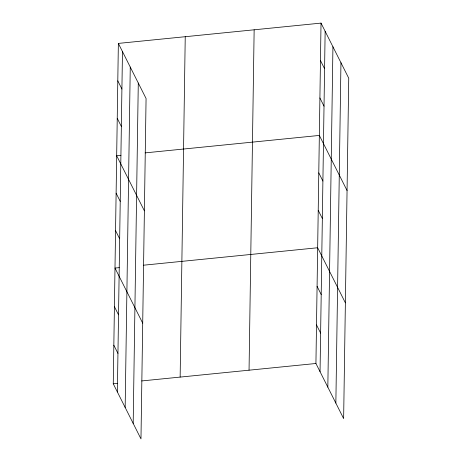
<?xml version="1.0" encoding="UTF-8"?>
<svg xmlns="http://www.w3.org/2000/svg" width="462" height="462" viewBox="0 0 462 462"><rect width="100%" height="100%" fill="white"/><g stroke="black" fill="none" stroke-linecap="round" stroke-linejoin="round"><path stroke-width="0.69" d="M118.359 43.405L146.073 98.51L140.974 438.9L113.259 383.795L118.359 43.405L321.026 23.1L348.741 78.205L343.641 418.595L315.927 363.49L321.026 23.1M117.371 391.978L122.47 51.594M125.162 407.461L130.261 67.077M133.183 423.417L138.282 83.027M180.14 377.096L185.239 36.706M249.047 370.189L254.146 29.799M320.045 371.673L325.144 31.283M327.835 387.156L332.935 46.766M335.857 403.107L340.956 62.722M120.94 155.307L116.672 155.734L144.387 210.839M145.132 152.882L319.346 135.43L347.06 190.535M119.26 267.637L114.992 268.064L142.706 323.169M143.451 265.211L317.665 247.753L345.38 302.858M113.259 383.795L117.527 383.368M141.719 380.942L315.927 363.49M320.466 60.545L324.584 68.728M319.906 97.984L324.024 106.168M318.786 172.869L322.903 181.058M318.226 210.314L322.337 218.497M317.082 286.336L321.2 294.519M316.505 324.913L320.622 333.096M117.793 80.85L121.91 89.033M117.233 118.295L121.35 126.478M116.112 193.18L120.23 201.363M115.552 230.619L119.67 238.808M114.414 306.641L118.532 314.824M113.837 345.218L117.949 353.401"/></g></svg>
